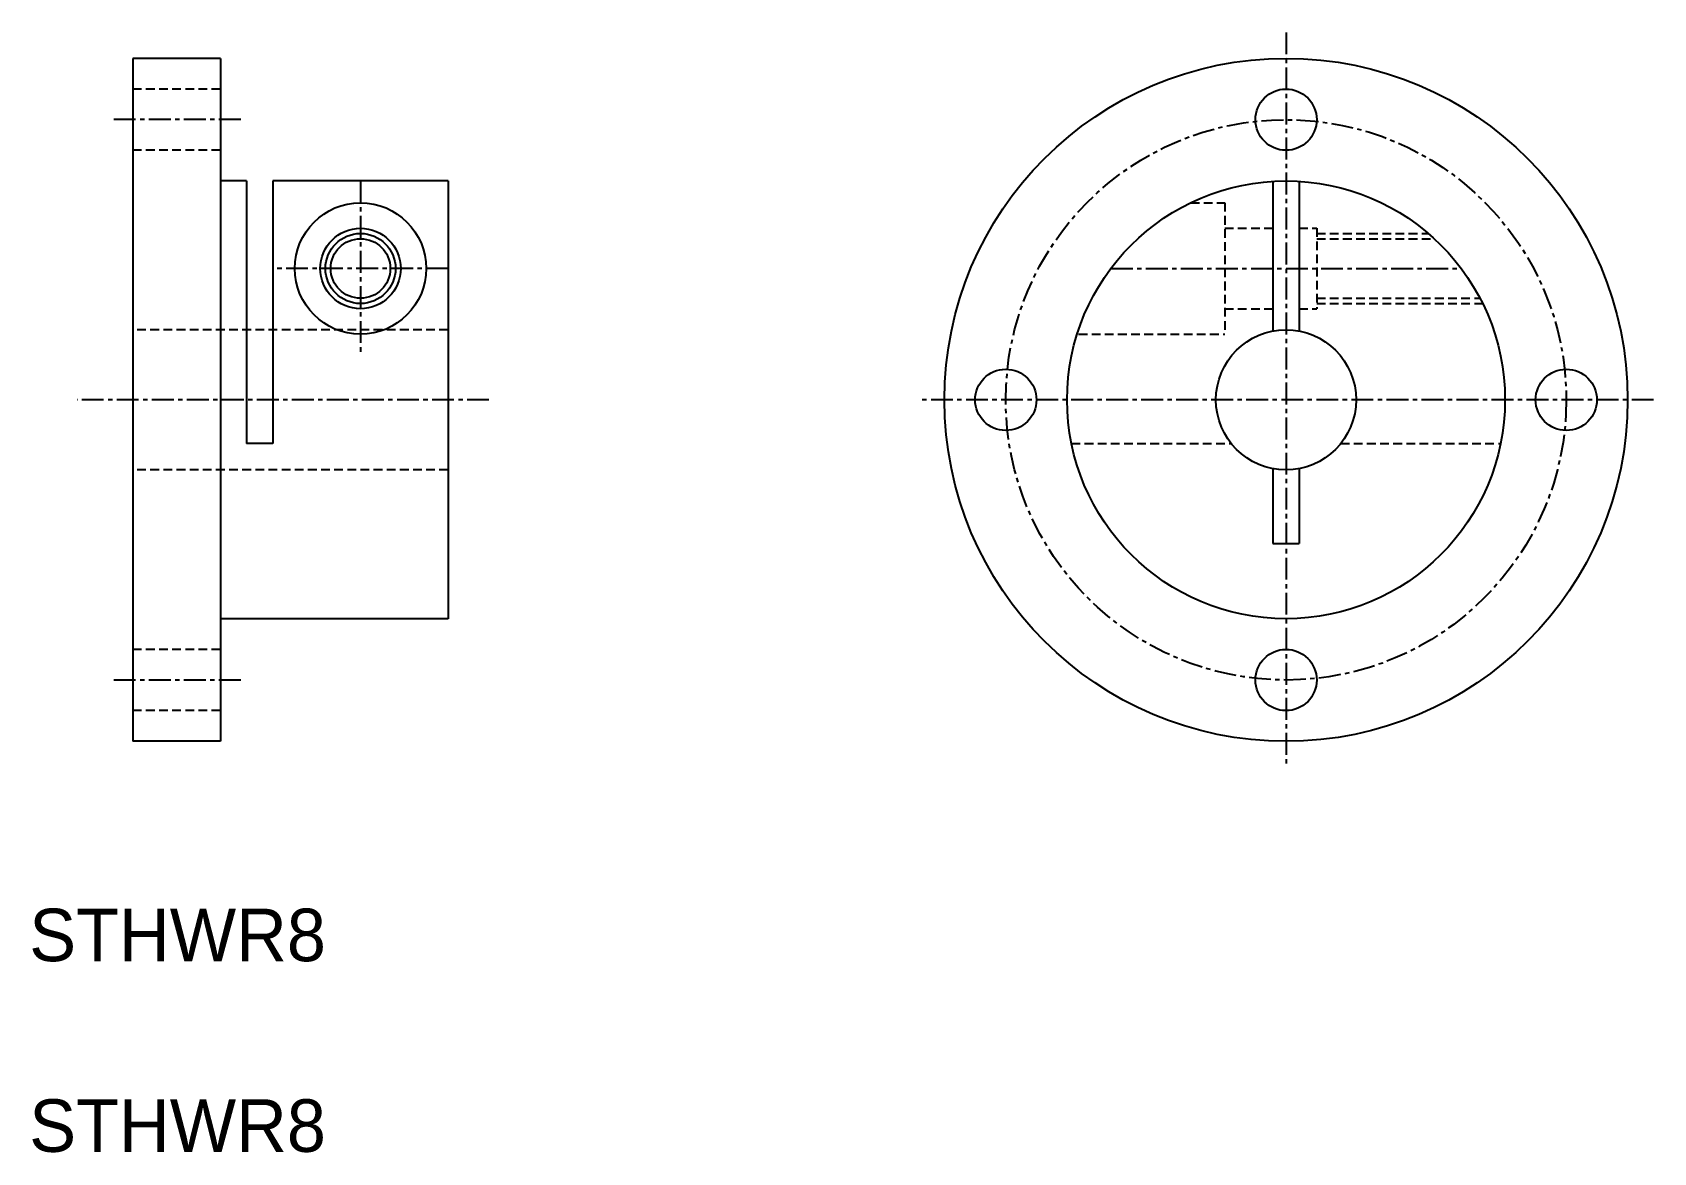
# Model space of a CAD drawing. Extents: x -81.8 to 10.7, y 10.6 to 74.5.
import ezdxf

# ---------------------------------------------------------------- set-up
doc = ezdxf.new("R2010")
doc.units = 0
doc.linetypes.add('CENTER', pattern=[2, 1.25, -0.25, 0.25, -0.25])
doc.linetypes.add('DASHED', pattern=[0.75, 0.5, -0.25])
doc.layers.get('0').update_dxf_attribs({"linetype": 'CONTINUOUS'})
doc.layers.add('CENTER', color=1, linetype='CENTER')

msp = doc.modelspace()

# ---------------------------------------------------------------- linework, layer by layer
for p, q in [((-76.119, 73.067), (-76.119, 34.067)), ((-71.119, 73.067), (-76.119, 73.067)), ((-71.119, 73.067), (-71.119, 34.067)), ((-69.619, 66.067), (-71.119, 66.067)), ((-69.619, 66.067), (-69.619, 51.067)), ((-58.119, 66.067), (-68.119, 66.067)), ((-68.119, 66.067), (-68.119, 51.067)), ((-58.119, 66.067), (-58.119, 41.067)), ((-11.032, 66.044), (-11.032, 57.496)), ((-9.532, 66.044), (-9.532, 57.496)), ((-68.119, 51.067), (-69.619, 51.067)), ((-11.032, 49.638), (-11.032, 45.363)), ((-9.532, 49.638), (-9.532, 45.363)), ((-11.032, 45.363), (-9.532, 45.363)), ((-58.119, 41.067), (-71.119, 41.067)), ((-71.119, 34.067), (-76.119, 34.067))]:
    msp.add_line(p, q)
at = {"color": 3, "linetype": 'DASHED'}
for p, q in [((-71.119, 71.317), (-76.119, 71.317)), ((-71.119, 67.817), (-76.119, 67.817)), ((-15.731, 64.817), (-13.782, 64.817)), ((-13.782, 64.817), (-13.782, 57.317)), ((-13.782, 63.367), (-11.032, 63.367)), ((-9.532, 63.367), (-8.532, 63.367)), ((-8.532, 63.367), (-8.532, 58.767)), ((-8.532, 63.067), (-2.158, 63.067)), ((-8.532, 62.767), (-1.82, 62.767)), ((-8.532, 59.367), (0.791, 59.367)), ((-13.782, 58.767), (-11.032, 58.767)), ((-9.532, 58.767), (-8.532, 58.767)), ((-8.532, 59.067), (0.943, 59.067)), ((-58.119, 57.567), (-76.119, 57.567)), ((-22.125, 57.317), (-13.782, 57.317)), ((-22.53, 51.067), (-13.405, 51.067)), ((-7.16, 51.067), (1.965, 51.067)), ((-58.119, 49.567), (-76.119, 49.567)), ((-71.119, 39.317), (-76.119, 39.317)), ((-71.119, 35.817), (-76.119, 35.817))]:
    msp.add_line(p, q, dxfattribs=at)
for centre, radius in [((-10.282, 53.567), 19.5), ((-10.282, 69.567), 1.75), ((-10.282, 53.567), 12.5), ((-63.119, 61.067), 3.75), ((-63.119, 61.067), 2.3), ((-63.119, 61.067), 1.7), ((-10.282, 53.567), 4), ((-26.282, 53.567), 1.75), ((5.718, 53.567), 1.75), ((-10.282, 37.567), 1.75)]:
    msp.add_circle(centre, radius)
at = {"color": 3, "linetype": 'CONTINUOUS'}
msp.add_circle((-63.119, 61.067), 2, dxfattribs=at)
at = {"layer": 'CENTER'}
for p, q in [((-10.282, 74.549), (-10.282, 32.584)), ((-69.956, 69.567), (-77.3, 69.567)), ((-63.119, 66.067), (-63.119, 56.067)), ((-58.119, 61.067), (-68.119, 61.067)), ((-20.282, 61.067), (-0.282, 61.067)), ((-55.784, 53.567), (-79.3, 53.567)), ((10.7, 53.567), (-31.265, 53.567)), ((-69.956, 37.567), (-77.3, 37.567))]:
    msp.add_line(p, q, dxfattribs=at)
at = {"layer": 'CENTER', "color": 1, "linetype": 'CENTER'}
msp.add_circle((-10.282, 53.567), 16, dxfattribs=at)

# ---------------------------------------------------------------- texts
at = {"color": 7, "linetype": 'CONTINUOUS'}
for p in [(-82.031, 21.508), (-82.031, 10.622)]:
    msp.add_text('STHWR8', height=3, dxfattribs=at).set_placement(p)

doc.saveas('drawing.dxf')
